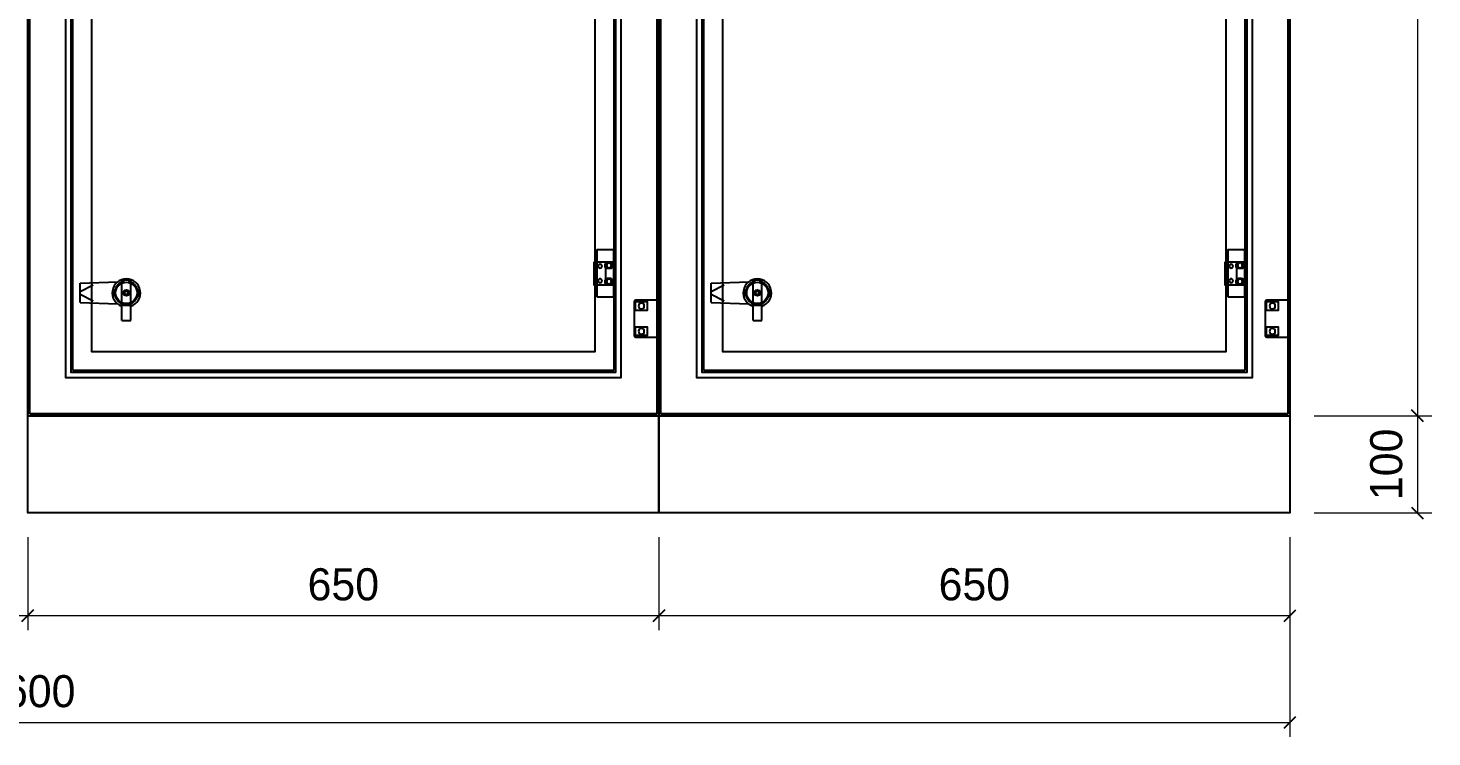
# Model space of a CAD drawing. Header units: millimetres. Extents: x 0 to 5097, y 0 to 3604.
# Drawn here: x 2546 to 3992, y 1375 to 2105 of the extents above; entities that cross this region are included whole.
import ezdxf

# ---------------------------------------------------------------- set-up
doc = ezdxf.new("R2010")
doc.units = ezdxf.units.MM
doc.linetypes.add('DASHED', pattern=[0.75, 0.5, -0.25])
doc.layers.add('DIM', color=253, linetype='Continuous')
doc.layers.add('HEATER', color=1, linetype='Continuous')
doc.dimstyles.new('Dim-33', dxfattribs={"dimtxt": 33, "dimasz": 12, "dimexe": 15, "dimexo": 25, "dimgap": 15, "dimtad": 1, "dimdec": 0, "dimtxsty": 'Standard', "dimblk": 'OBLIQUE', "dimcen": 10, "dimclrd": 5, "dimclre": 5, "dimclrt": 3, "dimazin": 3, "dimtfac": 1, "dimtdec": 0, "dimtmove": 0, "dimatfit": 3, "dimldrblk": 'OPEN30', "dimlwd": 9, "dimlwe": 9})

# ---------------------------------------------------------------- blocks, each defined once
blk = doc.blocks.new('*D2')
at = {"color": 0, "linetype": 'ByBlock', "lineweight": -2}
for p, q in [((1901.3, 1506.1), (1889.3, 1494.1)), ((2539.3, 1494.1), (2551.3, 1506.1))]:
    blk.add_line(p, q, dxfattribs=at)
at = {"layer": 'Defpoints', "color": 0, "transparency": 16777216}
for p in [(1895.3, 1605.7), (2545.3, 1605.7), (2545.3, 1500.1)]:
    blk.add_point(p, dxfattribs=at)
at = {"layer": 'DIM', "color": 5, "lineweight": 9, "transparency": 16777216}
for p, q in [((1895.3, 1580.7), (1895.3, 1485.1)), ((2545.3, 1580.7), (2545.3, 1485.1)), ((1895.3, 1500.1), (2545.3, 1500.1))]:
    blk.add_line(p, q, dxfattribs=at)
at = {"layer": 'DIM', "color": 3, "transparency": 16777216, "insert": (2220.3, 1532), "char_height": 33, "attachment_point": 5}
blk.add_mtext('650', dxfattribs=at)
blk = doc.blocks.new('_Oblique')
at = {"color": 0, "linetype": 'ByBlock', "lineweight": -2}
blk.add_line((-0.5, -0.5), (0.5, 0.5), dxfattribs=at)
blk = doc.blocks.new('_Open30')
at = {"color": 0, "linetype": 'ByBlock', "lineweight": -2}
for p, q in [((-1, 0.27), (0, 0)), ((0, 0), (-1, -0.27)), ((0, 0), (-1, 0))]:
    blk.add_line(p, q, dxfattribs=at)
blk = doc.blocks.new('SDGFGHGHG')
at = {"layer": 'HEATER'}
for p, q in [((860892.9, 570780.5), (860931.6, 570782)), ((860892.9, 570760.5), (860892.9, 570780.5)), ((860892.9, 570771.9), (860906.3, 570778.7)), ((860935.9, 570742), (860935.9, 570784.3)), ((860939.5, 570773.5), (860939.5, 570771.3)), ((860941.3, 570773.5), (860941.3, 570771.3)), ((860944.9, 570742), (860944.9, 570784.3)), ((860892.9, 570769.1), (860906.3, 570762.4)), ((860892.9, 570760.5), (860931.6, 570759.1)), ((860937.5, 570771.3), (860939.5, 570771.3)), ((860937.5, 570769.8), (860939.5, 570769.8)), ((860939.5, 570769.8), (860939.5, 570767.6)), ((860941.3, 570771.3), (860943.4, 570771.3)), ((860941.3, 570769.8), (860941.3, 570767.6)), ((860941.3, 570769.8), (860943.4, 570769.8)), ((860935.9, 570742), (860944.9, 570742))]:
    blk.add_line(p, q, dxfattribs=at)
blk.add_circle((860940.4, 570770.5), 3.08, dxfattribs=at)
blk.add_arc((860940.4, 570770.5), 14.5, 288.08, 251.92, dxfattribs=at)
blk = doc.blocks.new('SĐFHGGH')
at = {"layer": 'HEATER'}
for points in [[(860943.4, 570717), (860943.4, 570718.4), (860937.4, 570718.4), (860937.4, 570717)], [(860928.8, 570702.4), (860927.4, 570702.4), (860927.4, 570708.4), (860928.8, 570708.4)], [(860952.1, 570702.4), (860953.4, 570702.4), (860953.4, 570708.4), (860952.1, 570708.4)], [(860943.4, 570693.8), (860943.4, 570692.4), (860937.4, 570692.4), (860937.4, 570693.8)]]:
    blk.add_lwpolyline(points, dxfattribs=at)
for start, end in [(104.4775, 165.5225), (14.4775, 75.5225), (194.4775, 255.5225), (284.4775, 345.5225)]:
    blk.add_arc((860940.4, 570705.4), 12, start, end, dxfattribs=at)
blk = doc.blocks.new('MS722')
for name, p in [('SDGFGHGHG', (-860940.4, -570770.5)), ('SĐFHGGH', (-860940.4, -570705.4))]:
    blk.add_blockref(name, p)
blk = doc.blocks.new('*D3')
at = {"color": 0, "linetype": 'ByBlock', "lineweight": -2}
for p, q in [((2551.3, 1506.1), (2539.3, 1494.1)), ((3189.3, 1494.1), (3201.3, 1506.1))]:
    blk.add_line(p, q, dxfattribs=at)
at = {"layer": 'Defpoints', "color": 0, "transparency": 16777216}
for p in [(2545.3, 1605.7), (3195.3, 1605.7), (3195.3, 1500.1)]:
    blk.add_point(p, dxfattribs=at)
at = {"layer": 'DIM', "color": 5, "lineweight": 9, "transparency": 16777216}
for p, q in [((2545.3, 1580.7), (2545.3, 1485.1)), ((3195.3, 1580.7), (3195.3, 1485.1)), ((2545.3, 1500.1), (3195.3, 1500.1))]:
    blk.add_line(p, q, dxfattribs=at)
at = {"layer": 'DIM', "color": 3, "transparency": 16777216, "insert": (2870.3, 1532), "char_height": 33, "attachment_point": 5}
blk.add_mtext('650', dxfattribs=at)
blk = doc.blocks.new('*D4')
at = {"color": 0, "linetype": 'ByBlock', "lineweight": -2}
for p, q in [((3201.3, 1506.1), (3189.3, 1494.1)), ((3839.3, 1494.1), (3851.3, 1506.1))]:
    blk.add_line(p, q, dxfattribs=at)
at = {"layer": 'Defpoints', "color": 0, "transparency": 16777216}
for p in [(3195.3, 1605.7), (3845.3, 1605.7), (3845.3, 1500.1)]:
    blk.add_point(p, dxfattribs=at)
at = {"layer": 'DIM', "color": 5, "lineweight": 9, "transparency": 16777216}
for p, q in [((3195.3, 1580.7), (3195.3, 1485.1)), ((3845.3, 1580.7), (3845.3, 1485.1)), ((3195.3, 1500.1), (3845.3, 1500.1))]:
    blk.add_line(p, q, dxfattribs=at)
at = {"layer": 'DIM', "color": 3, "transparency": 16777216, "insert": (3520.3, 1532), "char_height": 33, "attachment_point": 5}
blk.add_mtext('650', dxfattribs=at)
blk = doc.blocks.new('*D5')
at = {"color": 0, "linetype": 'ByBlock', "lineweight": -2}
for p, q in [((1251.3, 1396.1), (1239.3, 1384.1)), ((3839.3, 1384.1), (3851.3, 1396.1))]:
    blk.add_line(p, q, dxfattribs=at)
at = {"layer": 'Defpoints', "color": 0, "transparency": 16777216}
for p in [(1245.3, 1605.7), (3845.3, 1605.7), (3845.3, 1390.1)]:
    blk.add_point(p, dxfattribs=at)
at = {"layer": 'DIM', "color": 5, "lineweight": 9, "transparency": 16777216}
for p, q in [((1245.3, 1580.7), (1245.3, 1375.1)), ((3845.3, 1580.7), (3845.3, 1375.1)), ((1245.3, 1390.1), (3845.3, 1390.1))]:
    blk.add_line(p, q, dxfattribs=at)
at = {"layer": 'DIM', "color": 3, "transparency": 16777216, "insert": (2545.3, 1422), "char_height": 33, "attachment_point": 5}
blk.add_mtext('2600', dxfattribs=at)
blk = doc.blocks.new('*D6')
at = {"color": 0, "linetype": 'ByBlock', "lineweight": -2}
for p, q in [((3982.6, 3399.7), (3970.6, 3411.7)), ((3970.6, 1711.7), (3982.6, 1699.7))]:
    blk.add_line(p, q, dxfattribs=at)
at = {"layer": 'Defpoints', "color": 0, "transparency": 16777216}
for p in [(3845.3, 3405.7), (3845.3, 1705.7), (3976.6, 1705.7)]:
    blk.add_point(p, dxfattribs=at)
at = {"layer": 'DIM', "color": 5, "lineweight": 9, "transparency": 16777216}
for p, q in [((3870.3, 3405.7), (3991.6, 3405.7)), ((3976.6, 3405.7), (3976.6, 1705.7)), ((3870.3, 1705.7), (3991.6, 1705.7))]:
    blk.add_line(p, q, dxfattribs=at)
at = {"layer": 'DIM', "color": 3, "transparency": 16777216, "insert": (3944.7, 2555.7), "char_height": 33, "attachment_point": 5, "rotation": 90}
blk.add_mtext('1700', dxfattribs=at)
blk = doc.blocks.new('*D7')
at = {"color": 0, "linetype": 'ByBlock', "lineweight": -2}
for p, q in [((3982.6, 1699.7), (3970.6, 1711.7)), ((3970.6, 1611.7), (3982.6, 1599.7))]:
    blk.add_line(p, q, dxfattribs=at)
at = {"layer": 'Defpoints', "color": 0, "transparency": 16777216}
for p in [(3845.3, 1705.7), (3845.3, 1605.7), (3976.6, 1605.7)]:
    blk.add_point(p, dxfattribs=at)
at = {"layer": 'DIM', "color": 5, "lineweight": 9, "transparency": 16777216}
for p, q in [((3870.3, 1705.7), (3991.6, 1705.7)), ((3976.6, 1705.7), (3976.6, 1605.7)), ((3870.3, 1605.7), (3991.6, 1605.7))]:
    blk.add_line(p, q, dxfattribs=at)
at = {"layer": 'DIM', "color": 3, "transparency": 16777216, "insert": (3944.7, 1655.7), "char_height": 33, "attachment_point": 5, "rotation": 90}
blk.add_mtext('100', dxfattribs=at)
blk = doc.blocks.new('HL044-1')
at = {"color": 1}
blk.add_lwpolyline([(2, 0), (25, 0), (25, 39), (2, 39, 0.414214), (0, 37), (0, 2, 0.414214)], format="xyb", close=True, dxfattribs=at)
for centre in [(7, 32.5), (7, 6.5)]:
    blk.add_circle(centre, 3, dxfattribs=at)
blk = doc.blocks.new('HL036-1-1')
at = {"color": 1}
blk.add_line((9.5, 36.2), (9.5, 12.2), dxfattribs=at)
for points in [[(0, 48.5), (17.5, 48.5), (17.5, 0), (0, 0)], [(-2.5, 12.2), (17.5, 12.2), (17.5, 36.2), (-2.5, 36.2)]]:
    blk.add_lwpolyline(points, close=True, dxfattribs=at)
for centre, radius in [((3.5, 31.8), 2), ((12.7, 32.5), 2.5), ((3.5, 16.8), 2), ((12.7, 16), 2.5)]:
    blk.add_circle(centre, radius, dxfattribs=at)
blk = doc.blocks.new('A$C6DF15AF1')
at = {"color": 2}
for p, q in [((0, 6), (0, 3)), ((6, 3), (6, 6))]:
    blk.add_line(p, q, dxfattribs=at)
for centre, start, end in [((3, 6), 0, 180), ((3, 3), 180, 0)]:
    blk.add_arc(centre, 3, start, end, dxfattribs=at)

msp = doc.modelspace()

# ---------------------------------------------------------------- linework, layer by layer
at = {"color": 7}
for points in [[(2545.3, 3405.7), (3195.3, 3405.7), (3195.3, 1705.7), (2545.3, 1705.7)], [(3195.3, 3405.7), (3845.3, 3405.7), (3845.3, 1705.7), (3195.3, 1705.7)], [(2584.3, 3366.7), (3156.3, 3366.7), (3156.3, 1744.7), (2584.3, 1744.7)], [(3234.3, 3366.7), (3806.3, 3366.7), (3806.3, 1744.7), (3234.3, 1744.7)], [(2611.3, 3339.7), (3129.3, 3339.7), (3129.3, 1771.7), (2611.3, 1771.7)], [(3261.3, 3339.7), (3779.3, 3339.7), (3779.3, 1771.7), (3261.3, 1771.7)], [(2545.3, 1705.7), (3195.3, 1705.7), (3195.3, 1605.7), (2545.3, 1605.7)], [(3195.3, 1705.7), (3845.3, 1705.7), (3845.3, 1605.7), (3195.3, 1605.7)]]:
    msp.add_lwpolyline(points, close=True, dxfattribs=at)
at = {"color": 7, "linetype": 'DASHED'}
for points in [[(2547.3, 3403.7), (3193.3, 3403.7), (3193.3, 1707.7), (2547.3, 1707.7)], [(3197.3, 3403.7), (3843.3, 3403.7), (3843.3, 1707.7), (3197.3, 1707.7)]]:
    msp.add_lwpolyline(points, close=True, dxfattribs=at)
at = {"color": 6}
for points in [[(2589.8, 3361.2), (3150.8, 3361.2), (3150.8, 1750.2), (2589.8, 1750.2)], [(3239.8, 3361.2), (3800.8, 3361.2), (3800.8, 1750.2), (3239.8, 1750.2)]]:
    msp.add_lwpolyline(points, close=True, dxfattribs=at)
at = {"color": 6, "linetype": 'DASHED'}
for points in [[(2591.8, 3359.2), (3148.8, 3359.2), (3148.8, 1752.2), (2591.8, 1752.2)], [(3241.8, 3359.2), (3798.8, 3359.2), (3798.8, 1752.2), (3241.8, 1752.2)]]:
    msp.add_lwpolyline(points, close=True, dxfattribs=at)
at = {"color": 2}
for points in [[(3171.3, 1823.2), (3183.3, 1823.2), (3183.3, 1814.2), (3171.3, 1814.2)], [(3821.3, 1823.2), (3833.3, 1823.2), (3833.3, 1814.2), (3821.3, 1814.2)], [(3171.3, 1797.2), (3183.3, 1797.2), (3183.3, 1788.2), (3171.3, 1788.2)], [(3821.3, 1797.2), (3833.3, 1797.2), (3833.3, 1788.2), (3821.3, 1788.2)]]:
    msp.add_lwpolyline(points, close=True, dxfattribs=at)
for centre in [(2646.8, 1832.2), (3296.8, 1832.2)]:
    msp.add_circle(centre, 11, dxfattribs=at)

# ---------------------------------------------------------------- block references
at = {"color": 7, "xscale": -1, "rotation": 180}
for name, p in [('HL036-1-1', (3131.3, 1876.5)), ('HL036-1-1', (3781.3, 1876.5)), ('HL044-1', (3170.3, 1825.2)), ('HL044-1', (3820.3, 1825.2))]:
    msp.add_blockref(name, p, dxfattribs=at)
at = {"color": 7, "rotation": 270}
for p in [(3139.5, 1863.5), (3789.5, 1863.5), (3139.5, 1847), (3789.5, 1847)]:
    msp.add_blockref('A$C6DF15AF1', p, dxfattribs=at)
at = {"color": 7}
for p in [(2646.8, 1832.2), (3296.8, 1832.2)]:
    msp.add_blockref('MS722', p, dxfattribs=at)

# ---------------------------------------------------------------- dimensions: what is measured, and where the dimension line sits
at = {"layer": 'DIM', "color": 7}
for base, p1, p2, picture, middle in [((3976.6, 1705.7), (3845.3, 3405.7), (3845.3, 1705.7), '*D6', (3944.7, 2555.7)), ((3976.6, 1605.7), (3845.3, 1705.7), (3845.3, 1605.7), '*D7', (3944.7, 1655.7))]:
    dim = msp.add_linear_dim(base=base, p1=p1, p2=p2, angle=90, dimstyle='Dim-33', dxfattribs=at)
    dim.commit()
    dim.dimension.update_dxf_attribs({"geometry": picture, "text_midpoint": middle})
for base, p1, p2, picture, middle in [((3845.3, 1390.1), (1245.3, 1605.7), (3845.3, 1605.7), '*D5', (2545.3, 1422)), ((2545.3, 1500.1), (1895.3, 1605.7), (2545.3, 1605.7), '*D2', (2220.3, 1532)), ((3195.3, 1500.1), (2545.3, 1605.7), (3195.3, 1605.7), '*D3', (2870.3, 1532)), ((3845.3, 1500.1), (3195.3, 1605.7), (3845.3, 1605.7), '*D4', (3520.3, 1532))]:
    dim = msp.add_linear_dim(base=base, p1=p1, p2=p2, dimstyle='Dim-33', dxfattribs=at)
    dim.commit()
    dim.dimension.update_dxf_attribs({"geometry": picture, "text_midpoint": middle})

doc.saveas('drawing.dxf')
